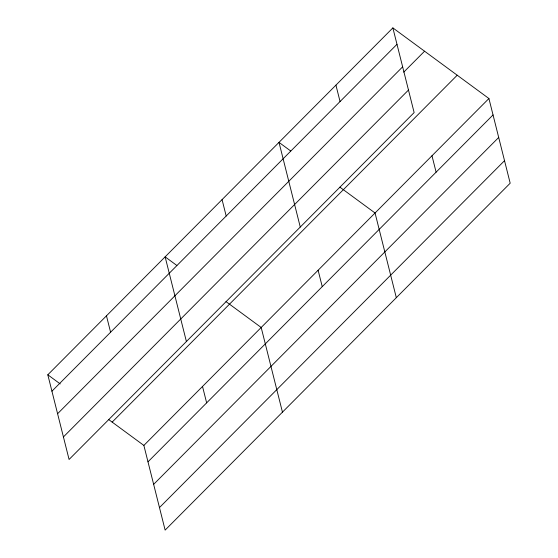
<?xml version="1.0" encoding="UTF-8"?>
<svg xmlns="http://www.w3.org/2000/svg" width="558" height="558" viewBox="0 0 558 558"><rect width="100%" height="100%" fill="white"/><g stroke="black" fill="none" stroke-linecap="round" stroke-linejoin="round"><path stroke-width="0.84" d="M392.867 27.9L414.134 112.577L69.08 459.471L47.814 374.795L392.867 27.9L488.92 98.529L510.186 183.205L165.133 530.1L143.866 445.424L108.691 419.567M51.936 391.2L396.989 44.305M57.593 413.729L402.646 66.834M403.748 72.135L424.561 51.21M63.424 436.942L408.477 90.047M112.165 422.12L457.218 75.218M143.866 445.424L488.92 98.529M147.989 461.829L493.042 114.934M153.645 484.358L498.699 137.463M159.476 507.571L504.53 160.676M290.711 150.988L279 142.374L300.267 227.05M339.878 187.146L375.053 213.003L396.32 297.679M176.844 265.469L165.133 256.854L186.4 341.524M226.011 301.62L261.186 327.483L282.453 412.153M47.814 374.795L60.215 383.918M431.983 155.766L436.105 172.171M335.93 85.137L340.052 101.542M318.116 270.246L322.238 286.645M222.063 199.618L226.185 216.016M202.526 386.457L206.641 402.855M106.473 315.828L110.589 332.226"/></g></svg>
